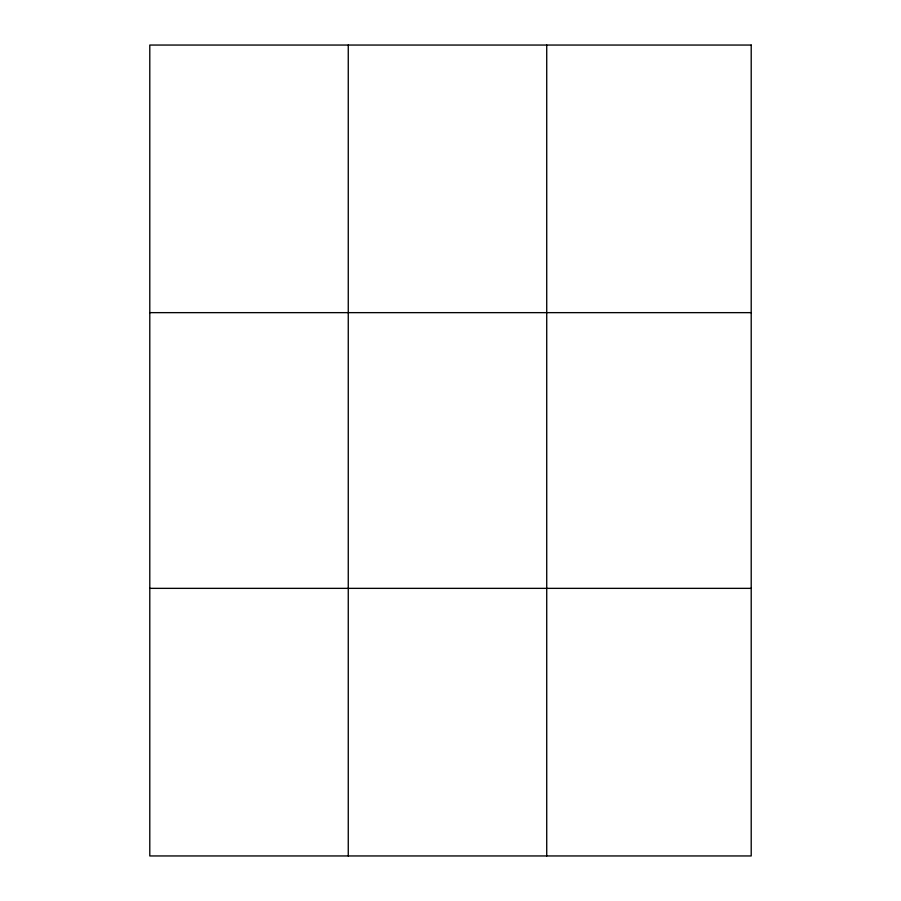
<?xml version="1.0" encoding="UTF-8"?>
<svg xmlns="http://www.w3.org/2000/svg" width="901" height="901" viewBox="0 0 901 901"><rect width="100%" height="100%" fill="white"/><g stroke="black" fill="none" stroke-linecap="round" stroke-linejoin="round"><path stroke-width="1.35" d="M348.259 45.05L348.259 855.95M546.727 45.05L546.727 855.95M149.791 312.647L751.209 312.647M149.791 588.353L751.209 588.353M751.209 45.05L751.209 855.95L149.791 855.95L149.791 45.05L751.209 45.05"/></g></svg>
